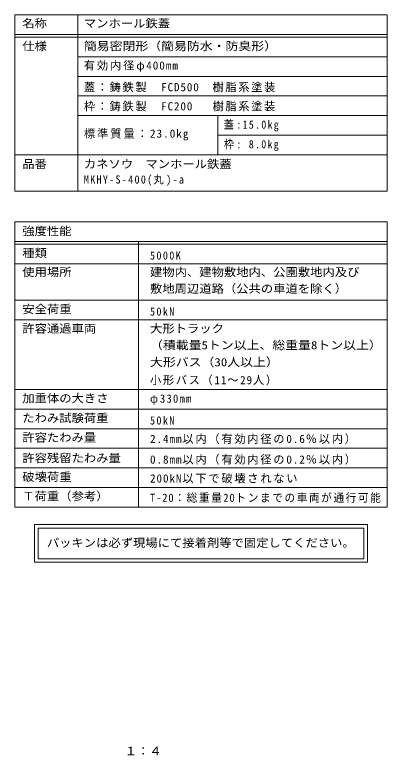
# Model space of a CAD drawing. Units: millimetres on the paper, enlarged 4 times. Extents: x -612 to 760, y -543 to 541.
# Drawn here: x 228 to 760, y -530 to 529 of the extents above; entities that cross this region are included whole.
import ezdxf
from ezdxf.enums import TextEntityAlignment as Align

# ---------------------------------------------------------------- set-up
doc = ezdxf.new("R2010")
doc.units = ezdxf.units.MM
doc.header["$LTSCALE"] = 4
doc.layers.add('F-5_F-5ﾚｲﾔ', color=2, linetype='Continuous')
doc.layers.add('F-F_F-Fﾚｲﾔ', color=3, linetype='Continuous', lineweight=9)
doc.styles.add('ＭＳ ゴシック', font='')
doc.styles.get('ＭＳ ゴシック').set_extended_font_data('MS Gothic')

msp = doc.modelspace()

# ---------------------------------------------------------------- linework, layer by layer
at = {"layer": 'F-F_F-Fﾚｲﾔ', "color": 7}
for p, q in [((227.809, 528.8), (759.824, 528.8)), ((227.809, 528.8), (227.809, 276.608)), ((317.989, 528.8), (317.989, 276.608)), ((759.824, 528.8), (759.824, 276.608)), ((227.809, 500.8), (759.824, 500.8)), ((227.809, 496.8), (759.824, 496.8)), ((759.824, 468.8), (317.989, 468.8)), ((759.824, 440.8), (317.989, 440.8)), ((317.989, 412.8), (759.824, 412.8)), ((317.989, 384.8), (759.824, 384.8)), ((517.989, 384.8), (517.989, 328.8)), ((517.989, 356.8), (759.824, 356.8)), ((227.809, 328.8), (759.824, 328.8)), ((227.809, 276.608), (759.824, 276.608)), ((227.809, 232.8), (759.824, 232.8)), ((227.809, 232.8), (227.809, -174.908)), ((759.824, 232.8), (759.824, -174.908)), ((227.809, 204.8), (759.824, 204.8)), ((404.43, 204.8), (404.43, -174.908)), ((227.809, 200.8), (759.824, 200.8)), ((227.809, 172.8), (759.824, 172.8)), ((227.809, 120.8), (759.824, 120.8)), ((227.809, 92.8), (759.824, 92.8)), ((227.809, -6.908), (759.824, -6.908)), ((759.824, -34.908), (227.809, -34.908)), ((227.809, -62.908), (759.824, -62.908)), ((227.809, -90.908), (759.824, -90.908)), ((227.809, -118.908), (759.824, -118.908)), ((227.809, -146.908), (759.824, -146.908)), ((227.809, -174.908), (759.824, -174.908)), ((256.048, -200.003), (256.048, -253.814)), ((731.584, -200.003), (256.048, -200.003)), ((731.584, -253.814), (731.584, -200.003)), ((261.048, -205.003), (261.048, -248.814)), ((261.048, -205.003), (726.584, -205.003)), ((726.584, -248.814), (726.584, -205.003)), ((256.048, -253.814), (731.584, -253.814)), ((726.584, -248.814), (261.048, -248.814))]:
    msp.add_line(p, q, dxfattribs=at)

# ---------------------------------------------------------------- texts
at = {"layer": 'F-5_F-5ﾚｲﾔ', "style": 'ＭＳ ゴシック', "width": 1.1}
msp.add_text('１：４', height=11.73, dxfattribs=at).set_placement((384.8, -533.2), align=Align.BOTTOM_LEFT)
at = {"layer": 'F-F_F-Fﾚｲﾔ', "style": 'ＭＳ ゴシック'}
for s, width, p in [('名称', 1.1, (238.456, 507.091)), ('マンホール鉄蓋', 1.1, (326.454, 507.091)), ('仕様', 1.1, (238.456, 474.588)), ('簡易密閉形（簡易防水・防臭形）', 1.15, (326.454, 474.588)), ('品番', 1.1, (238.456, 306.011)), ('カネソウ\u3000マンホール鉄蓋', 1.1, (326.454, 306.011)), ('強度性能', 1.1, (238.456, 210.156)), ('種類', 1.1, (238.456, 178.649)), ('使用場所', 1.1, (238.456, 151.557)), ('建物内、建物敷地内、公園敷地内及び', 1.1, (420.964, 151.557)), ('敷地周辺道路（公共の車道を除く）', 1.1, (420.964, 127.848)), ('安全荷重', 1.1, (238.456, 98.573)), ('許容通過車両', 1.1, (238.456, 70.789)), ('大形トラック', 1.1, (420.964, 70.789)), ('（積載量5トン以上、総重量8トン以上）', 1.15, (420.964, 47.081)), ('大形バス（30人以上）', 1.15, (420.964, 22.789)), ('加重体の大きさ', 1.1, (238.456, -28.919)), ('たわみ試験荷重', 1.1, (238.456, -57.136)), ('許容たわみ量', 1.1, (238.456, -84.919)), ('許容残留たわみ量', 1.1, (238.456, -114.391)), ('破壊荷重', 1.1, (238.456, -141.194)), ('Ｔ荷重（参考）', 1.1, (238.456, -168.82))]:
    msp.add_text(s, height=11.73, dxfattribs=dict(at, width=width)).set_placement(p, align=Align.BOTTOM_LEFT)
at = {"layer": 'F-F_F-Fﾚｲﾔ', "color": 2, "style": 'ＭＳ ゴシック', "width": 1.1}
msp.add_text('パッキンは必ず現場にて接着剤等で固定してください。', height=11.73, dxfattribs=at).set_placement((273.495, -235.503), align=Align.BOTTOM_LEFT)
at = {"layer": 'F-F_F-Fﾚｲﾔ', "char_height": 11.73, "attachment_point": 7, "style": 'ＭＳ ゴシック'}
for s, insert in [('\\T1.17;有効内径φ400mm', (326.454, 447.303)), ('\\T1.15;蓋：鋳鉄製\u3000FCD500\u3000樹脂系塗装', (326.454, 418.107)), ('\\T1.15;枠：鋳鉄製\u3000FC200\\~\u3000樹脂系塗装', (326.454, 390.775)), ('\\T1.24;\\W0.9;蓋:15.0kg', (526.454, 362.107)), ('\\T1.18;標準質量：23.0kg', (326.454, 349.251)), ('\\T1.24;\\W0.9;枠:\\~8.0kg', (526.454, 334.107)), ('\\T1.26;\\W0.9;MKHY-S-400(丸)-a', (326.454, 284.403)), ('\\T1.28;\\W0.9;5000K', (420.964, 178.649)), ('\\T1.28;\\W0.9;50kN', (420.964, 98.573)), ('\\T1.15;小形バス（11～29人）', (420.964, -0.919)), ('\\T1.23;\\W0.95;φ330mm', (420.964, -28.919)), ('\\T1.28;\\W0.9;50kN', (420.964, -57.136)), ('\\T1.16;2.4mm以内（有効内径の0.6％以内）', (420.964, -84.919)), ('\\T1.16;0.8mm以内（有効内径の0.2％以内）', (420.964, -114.391)), ('\\T1.16;200kN以下で破壊されない', (420.964, -141.194)), ('\\T1.15;\\W0.95;T-20：総重量20トンまでの車両が通行可能', (420.964, -168.82))]:
    msp.add_mtext(s, dxfattribs=dict(at, insert=insert))

doc.saveas('drawing.dxf')
